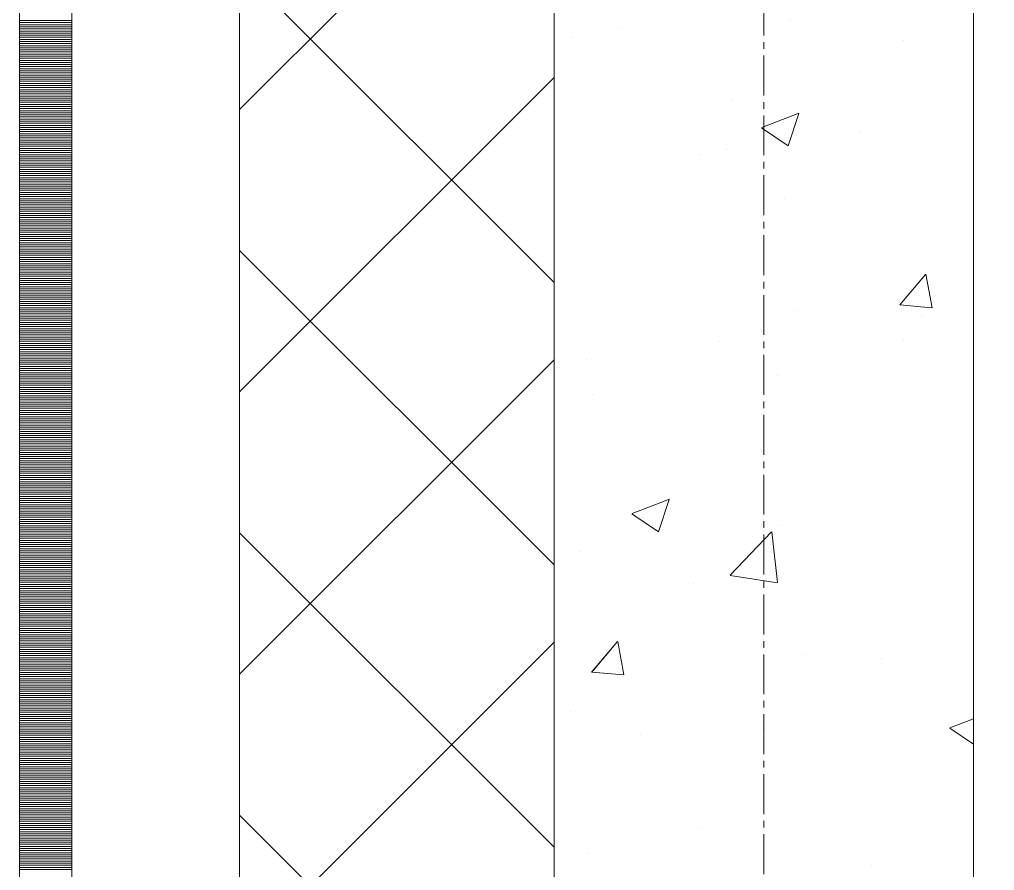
# Model space of a CAD drawing. Header units: millimetres. Extents: x 470010 to 1231400, y -134005 to 421770.
# Drawn here: x 672518.6 to 672983.6, y -42586 to -42180 of the extents above; entities that cross this region are included whole.
import ezdxf
from ezdxf.enums import TextEntityAlignment as Align

# ---------------------------------------------------------------- set-up
doc = ezdxf.new("R2010")
doc.units = ezdxf.units.MM
doc.linetypes.add('CENTER2', pattern=[28.575, 19.05, -3.175, 3.175, -3.175])
doc.linetypes.add('DASHED', pattern=[19.05, 12.7, -6.35])
doc.layers.get('Defpoints').update_dxf_attribs({"color": 140})
doc.layers.add('АР_Делит', color=120, linetype='Continuous', lineweight=0, plot=False)
for name, color, linetype, lineweight in [('АР_Стены ПЕНОблок', 52, 'Continuous', 20), ('АР_Тонкая', 254, 'Continuous', 5), ('АР_Утеплитель', 31, 'Continuous', 0), ('АР_Штриховка', 8, 'Continuous', 0)]:
    doc.layers.add(name, color=color, linetype=linetype, lineweight=lineweight)
doc.layers.add('РД_Оси_100', color=7, linetype='Continuous', lineweight=0, true_color=0x525252)
doc.styles.add('style1', font='ARIALN.TTF')

# ---------------------------------------------------------------- blocks, each defined once
blk = doc.blocks.new('СОШ_2200_АР_ОСИ_М100_28.05.24')
at = {"layer": 'АР_Делит', "color": 251, "linetype": 'DASHED', "true_color": 0x636466}
blk.add_lwpolyline([(114955, 135155), (114955, -355), (93595.036, -355), (93595.036, 13855), (94145, 13855), (94145, 68320), (66055, 68320), (66055, 13857.73), (83455, 13857.73), (83455, -355), (45245, -355), (45245, 13145), (44695, 13145), (44695, 26755), (45245, 26755), (45245, 68320), (20455, 68320), (20455, 26755), (27955, 26755), (27955, 13145), (-355, 13145), (-355, 100855)], dxfattribs=at)
at = {"layer": 'РД_Оси_100', "color": 251, "linetype": 'CENTER2', "true_color": 0x636466}
blk.add_line((0, -6155), (0, 139938.679), dxfattribs=at)
blk = doc.blocks.new('A$C9108343f')
at = {"layer": 'АР_Стены ПЕНОблок', "color": 18, "linetype": 'Continuous', "lineweight": 20, "true_color": 0x000000}
for p, q in [((7054.96, 97555), (7054.96, 21355)), ((7254.96, 21355), (7254.96, 97555))]:
    blk.add_line(p, q, dxfattribs=at)
at = {"layer": 'АР_Тонкая', "color": 18, "linetype": 'Continuous', "lineweight": 5, "true_color": 0x000000}
for p, q in [((6799.96, 97555), (6799.96, 21355)), ((6824.96, 97555), (6824.96, 21355)), ((6824.96, 21355), (6824.96, 97555)), ((6904.96, 21355), (6904.96, 97555))]:
    blk.add_line(p, q, dxfattribs=at)
at = {"layer": 'АР_Утеплитель', "color": 18, "linetype": 'Continuous', "lineweight": 0, "true_color": 0x000000}
for p, q in [((6904.96, 97555), (6904.96, 21355)), ((7054.96, 21355), (7054.96, 97555))]:
    blk.add_line(p, q, dxfattribs=at)
at = {"layer": 'АР_Штриховка', "color": 18, "linetype": 'Continuous', "lineweight": 0, "true_color": 0x000000}
for p, q in [((6904.96, 58143.34), (7054.96, 58293.34)), ((7054.96, 58060.77), (6904.96, 58210.77)), ((6799.96, 58185.75), (6824.96, 58185.75)), ((7167.82, 58185.63), (7167.82, 58185.63)), ((6799.96, 58184.75), (6824.96, 58184.75)), ((6799.96, 58183.75), (6824.96, 58183.75)), ((6799.96, 58182.75), (6824.96, 58182.75)), ((6799.96, 58181.75), (6824.96, 58181.75)), ((7085.77, 58182.05), (7085.77, 58182.05)), ((6799.96, 58180.75), (6824.96, 58180.75)), ((6799.96, 58179.75), (6824.96, 58179.75)), ((6799.96, 58178.75), (6824.96, 58178.75)), ((6799.96, 58177.75), (6824.96, 58177.75)), ((6799.96, 58176.75), (6824.96, 58176.75)), ((7063.73, 58177.64), (7063.73, 58177.64)), ((7221.36, 58176.32), (7221.36, 58176.32)), ((6799.96, 58175.75), (6824.96, 58175.75)), ((6799.96, 58174.75), (6824.96, 58174.75)), ((6799.96, 58173.75), (6824.96, 58173.75)), ((6799.96, 58172.75), (6824.96, 58172.75)), ((6799.96, 58171.75), (6824.96, 58171.75)), ((6799.96, 58170.75), (6824.96, 58170.75)), ((6799.96, 58169.75), (6824.96, 58169.75)), ((6799.96, 58168.75), (6824.96, 58168.75)), ((6799.96, 58167.75), (6824.96, 58167.75)), ((6799.96, 58166.75), (6824.96, 58166.75)), ((6799.96, 58165.75), (6824.96, 58165.75)), ((6799.96, 58164.75), (6824.96, 58164.75)), ((6799.96, 58163.75), (6824.96, 58163.75)), ((6799.96, 58162.75), (6824.96, 58162.75)), ((6799.96, 58161.75), (6824.96, 58161.75)), ((6799.96, 58160.75), (6824.96, 58160.75)), ((6799.96, 58159.75), (6824.96, 58159.75)), ((6799.96, 58158.75), (6824.96, 58158.75)), ((6799.96, 58157.75), (6824.96, 58157.75)), ((6904.96, 58008.64), (7054.96, 58158.64)), ((6799.96, 58156.75), (6824.96, 58156.75)), ((6799.96, 58155.75), (6824.96, 58155.75)), ((6799.96, 58154.75), (6824.96, 58154.75)), ((6799.96, 58153.75), (6824.96, 58153.75)), ((6799.96, 58152.75), (6824.96, 58152.75)), ((6799.96, 58151.75), (6824.96, 58151.75)), ((6799.96, 58150.75), (6824.96, 58150.75)), ((6799.96, 58149.75), (6824.96, 58149.75)), ((6799.96, 58148.75), (6824.96, 58148.75)), ((6799.96, 58147.75), (6824.96, 58147.75)), ((6799.96, 58146.75), (6824.96, 58146.75)), ((6799.96, 58145.75), (6824.96, 58145.75)), ((6799.96, 58144.75), (6824.96, 58144.75)), ((6799.96, 58143.75), (6824.96, 58143.75)), ((7139.32, 58147.93), (7139.32, 58147.93)), ((6799.96, 58142.75), (6824.96, 58142.75)), ((6799.96, 58141.75), (6824.96, 58141.75)), ((6799.96, 58140.75), (6824.96, 58140.75)), ((6799.96, 58139.75), (6824.96, 58139.75)), ((7153.92, 58134.7), (7171.7, 58141.52)), ((7166.5, 58126.03), (7171.65, 58141.38)), ((6799.96, 58138.75), (6824.96, 58138.75)), ((6799.96, 58137.75), (6824.96, 58137.75)), ((6799.96, 58136.75), (6824.96, 58136.75)), ((6799.96, 58135.75), (6824.96, 58135.75)), ((6799.96, 58134.75), (6824.96, 58134.75)), ((7153.85, 58134.55), (7166.49, 58126.03)), ((6799.96, 58133.75), (6824.96, 58133.75)), ((6799.96, 58132.75), (6824.96, 58132.75)), ((6799.96, 58131.75), (6824.96, 58131.75)), ((6799.96, 58130.75), (6824.96, 58130.75)), ((6799.96, 58129.75), (6824.96, 58129.75)), ((7200.62, 58132.78), (7200.62, 58132.78)), ((6799.96, 58128.75), (6824.96, 58128.75)), ((6799.96, 58127.75), (6824.96, 58127.75)), ((6799.96, 58126.75), (6824.96, 58126.75)), ((6799.96, 58125.75), (6824.96, 58125.75)), ((6799.96, 58124.75), (6824.96, 58124.75)), ((6799.96, 58123.75), (6824.96, 58123.75)), ((6799.96, 58122.75), (6824.96, 58122.75)), ((6799.96, 58121.75), (6824.96, 58121.75)), ((6799.96, 58120.75), (6824.96, 58120.75)), ((7124.59, 58121.87), (7124.59, 58121.87)), ((7137.03, 58124.41), (7137.03, 58124.41)), ((6799.96, 58119.75), (6824.96, 58119.75)), ((6799.96, 58118.75), (6824.96, 58118.75)), ((6799.96, 58117.75), (6824.96, 58117.75)), ((6799.96, 58116.75), (6824.96, 58116.75)), ((6799.96, 58115.75), (6824.96, 58115.75)), ((6799.96, 58114.75), (6824.96, 58114.75)), ((6799.96, 58113.75), (6824.96, 58113.75)), ((6799.96, 58112.75), (6824.96, 58112.75)), ((6799.96, 58111.75), (6824.96, 58111.75)), ((6799.96, 58110.75), (6824.96, 58110.75)), ((6799.96, 58109.75), (6824.96, 58109.75)), ((6799.96, 58108.75), (6824.96, 58108.75)), ((6799.96, 58107.75), (6824.96, 58107.75)), ((6799.96, 58106.75), (6824.96, 58106.75)), ((6799.96, 58105.75), (6824.96, 58105.75)), ((6799.96, 58104.75), (6824.96, 58104.75)), ((6799.96, 58103.75), (6824.96, 58103.75)), ((6799.96, 58102.75), (6824.96, 58102.75)), ((6799.96, 58101.75), (6824.96, 58101.75)), ((6799.96, 58100.75), (6824.96, 58100.75)), ((6799.96, 58099.75), (6824.96, 58099.75)), ((6799.96, 58098.75), (6824.96, 58098.75)), ((6799.96, 58097.75), (6824.96, 58097.75)), ((7164.73, 58101.08), (7164.73, 58101.08)), ((6799.96, 58096.75), (6824.96, 58096.75)), ((6799.96, 58095.75), (6824.96, 58095.75)), ((6799.96, 58094.75), (6824.96, 58094.75)), ((6799.96, 58093.75), (6824.96, 58093.75)), ((6799.96, 58092.75), (6824.96, 58092.75)), ((6799.96, 58091.75), (6824.96, 58091.75)), ((6799.96, 58090.75), (6824.96, 58090.75)), ((6799.96, 58089.75), (6824.96, 58089.75)), ((6799.96, 58088.75), (6824.96, 58088.75)), ((6799.96, 58087.75), (6824.96, 58087.75)), ((6799.96, 58086.75), (6824.96, 58086.75)), ((6799.96, 58085.75), (6824.96, 58085.75)), ((6799.96, 58084.75), (6824.96, 58084.75)), ((6799.96, 58083.75), (6824.96, 58083.75)), ((6799.96, 58082.75), (6824.96, 58082.75)), ((6799.96, 58081.75), (6824.96, 58081.75)), ((6799.96, 58080.75), (6824.96, 58080.75)), ((6799.96, 58079.75), (6824.96, 58079.75)), ((6799.96, 58078.75), (6824.96, 58078.75)), ((6799.96, 58077.75), (6824.96, 58077.75)), ((6799.96, 58076.75), (6824.96, 58076.75)), ((6799.96, 58075.75), (6824.96, 58075.75)), ((6799.96, 58074.75), (6824.96, 58074.75)), ((7054.96, 57926.07), (6904.96, 58076.07)), ((6799.96, 58073.75), (6824.96, 58073.75)), ((6799.96, 58072.75), (6824.96, 58072.75)), ((6799.96, 58071.75), (6824.96, 58071.75)), ((6799.96, 58070.75), (6824.96, 58070.75)), ((6799.96, 58069.75), (6824.96, 58069.75)), ((6799.96, 58068.75), (6824.96, 58068.75)), ((6799.96, 58067.75), (6824.96, 58067.75)), ((6799.96, 58066.75), (6824.96, 58066.75)), ((6799.96, 58065.75), (6824.96, 58065.75)), ((6799.96, 58064.75), (6824.96, 58064.75)), ((7219.78, 58050.06), (7232.02, 58064.65)), ((7235.17, 58048.76), (7232.24, 58064.68)), ((6799.96, 58063.75), (6824.96, 58063.75)), ((6799.96, 58062.75), (6824.96, 58062.75)), ((6799.96, 58061.75), (6824.96, 58061.75)), ((6799.96, 58060.75), (6824.96, 58060.75)), ((6799.96, 58059.75), (6824.96, 58059.75)), ((6799.96, 58058.75), (6824.96, 58058.75)), ((6799.96, 58057.75), (6824.96, 58057.75)), ((6799.96, 58056.75), (6824.96, 58056.75)), ((6799.96, 58055.75), (6824.96, 58055.75)), ((6799.96, 58054.75), (6824.96, 58054.75)), ((6799.96, 58053.75), (6824.96, 58053.75)), ((6799.96, 58052.75), (6824.96, 58052.75)), ((6799.96, 58051.75), (6824.96, 58051.75)), ((6799.96, 58050.75), (6824.96, 58050.75)), ((6799.96, 58049.75), (6824.96, 58049.75)), ((6799.96, 58048.75), (6824.96, 58048.75)), ((6799.96, 58047.75), (6824.96, 58047.75)), ((6799.96, 58046.75), (6824.96, 58046.75)), ((7170.83, 58047.21), (7170.83, 58047.21)), ((7219.78, 58050.05), (7234.96, 58048.72)), ((6799.96, 58045.75), (6824.96, 58045.75)), ((6799.96, 58044.75), (6824.96, 58044.75)), ((6799.96, 58043.75), (6824.96, 58043.75)), ((6799.96, 58042.75), (6824.96, 58042.75)), ((6799.96, 58041.75), (6824.96, 58041.75)), ((7229.99, 58045.26), (7229.99, 58045.26)), ((6799.96, 58040.75), (6824.96, 58040.75)), ((6799.96, 58039.75), (6824.96, 58039.75)), ((6799.96, 58038.75), (6824.96, 58038.75)), ((6799.96, 58037.75), (6824.96, 58037.75)), ((6799.96, 58036.75), (6824.96, 58036.75)), ((6799.96, 58035.75), (6824.96, 58035.75)), ((6799.96, 58034.75), (6824.96, 58034.75)), ((6799.96, 58033.75), (6824.96, 58033.75)), ((6799.96, 58032.75), (6824.96, 58032.75)), ((7133.8, 58032.6), (7133.8, 58032.6)), ((7221.6, 58032.98), (7221.6, 58032.98)), ((6799.96, 58031.75), (6824.96, 58031.75)), ((6799.96, 58030.75), (6824.96, 58030.75)), ((6799.96, 58029.75), (6824.96, 58029.75)), ((6799.96, 58028.75), (6824.96, 58028.75)), ((6799.96, 58027.75), (6824.96, 58027.75)), ((6799.96, 58026.75), (6824.96, 58026.75)), ((6799.96, 58025.75), (6824.96, 58025.75)), ((6799.96, 58024.75), (6824.96, 58024.75)), ((6799.96, 58023.75), (6824.96, 58023.75)), ((6799.96, 58022.75), (6824.96, 58022.75)), ((6904.96, 57873.93), (7054.96, 58023.93)), ((7070.21, 58024.23), (7070.21, 58024.23)), ((6799.96, 58021.75), (6824.96, 58021.75)), ((6799.96, 58020.75), (6824.96, 58020.75)), ((6799.96, 58019.75), (6824.96, 58019.75)), ((6799.96, 58018.75), (6824.96, 58018.75)), ((6799.96, 58017.75), (6824.96, 58017.75)), ((6799.96, 58016.75), (6824.96, 58016.75)), ((6799.96, 58015.75), (6824.96, 58015.75)), ((6799.96, 58014.75), (6824.96, 58014.75)), ((6799.96, 58013.75), (6824.96, 58013.75)), ((7161.64, 58016.52), (7161.64, 58016.52)), ((6799.96, 58012.75), (6824.96, 58012.75)), ((6799.96, 58011.75), (6824.96, 58011.75)), ((6799.96, 58010.75), (6824.96, 58010.75)), ((6799.96, 58009.75), (6824.96, 58009.75)), ((6799.96, 58008.75), (6824.96, 58008.75)), ((6799.96, 58007.75), (6824.96, 58007.75)), ((6799.96, 58006.75), (6824.96, 58006.75)), ((6799.96, 58005.75), (6824.96, 58005.75)), ((6799.96, 58004.75), (6824.96, 58004.75)), ((7073.47, 58007.56), (7073.47, 58007.56)), ((6799.96, 58003.75), (6824.96, 58003.75)), ((6799.96, 58002.75), (6824.96, 58002.75)), ((6799.96, 58001.75), (6824.96, 58001.75)), ((6799.96, 58000.75), (6824.96, 58000.75)), ((6799.96, 57999.75), (6824.96, 57999.75)), ((6799.96, 57998.75), (6824.96, 57998.75)), ((6799.96, 57997.75), (6824.96, 57997.75)), ((6799.96, 57996.75), (6824.96, 57996.75)), ((6799.96, 57995.75), (6824.96, 57995.75)), ((6799.96, 57994.75), (6824.96, 57994.75)), ((6799.96, 57993.75), (6824.96, 57993.75)), ((6799.96, 57992.75), (6824.96, 57992.75)), ((6799.96, 57991.75), (6824.96, 57991.75)), ((6799.96, 57990.75), (6824.96, 57990.75)), ((6799.96, 57989.75), (6824.96, 57989.75)), ((6799.96, 57988.75), (6824.96, 57988.75)), ((6799.96, 57987.75), (6824.96, 57987.75)), ((6799.96, 57986.75), (6824.96, 57986.75)), ((6799.96, 57985.75), (6824.96, 57985.75)), ((6799.96, 57984.75), (6824.96, 57984.75)), ((6799.96, 57983.75), (6824.96, 57983.75)), ((6799.96, 57982.75), (6824.96, 57982.75)), ((6799.96, 57981.75), (6824.96, 57981.75)), ((6799.96, 57980.75), (6824.96, 57980.75)), ((6799.96, 57979.75), (6824.96, 57979.75)), ((6799.96, 57978.75), (6824.96, 57978.75)), ((6799.96, 57977.75), (6824.96, 57977.75)), ((6799.96, 57976.75), (6824.96, 57976.75)), ((6799.96, 57975.75), (6824.96, 57975.75)), ((6799.96, 57974.75), (6824.96, 57974.75)), ((6799.96, 57973.75), (6824.96, 57973.75)), ((6799.96, 57972.75), (6824.96, 57972.75)), ((6799.96, 57971.75), (6824.96, 57971.75)), ((6799.96, 57970.75), (6824.96, 57970.75)), ((6799.96, 57969.75), (6824.96, 57969.75)), ((6799.96, 57968.75), (6824.96, 57968.75)), ((6799.96, 57967.75), (6824.96, 57967.75)), ((6799.96, 57966.75), (6824.96, 57966.75)), ((6799.96, 57965.75), (6824.96, 57965.75)), ((6799.96, 57964.75), (6824.96, 57964.75)), ((6799.96, 57963.75), (6824.96, 57963.75)), ((6799.96, 57962.75), (6824.96, 57962.75)), ((6799.96, 57961.75), (6824.96, 57961.75)), ((6799.96, 57960.75), (6824.96, 57960.75)), ((6799.96, 57959.75), (6824.96, 57959.75)), ((6799.96, 57958.75), (6824.96, 57958.75)), ((6799.96, 57957.75), (6824.96, 57957.75)), ((6799.96, 57956.75), (6824.96, 57956.75)), ((6799.96, 57955.75), (6824.96, 57955.75)), ((6799.96, 57954.75), (6824.96, 57954.75)), ((6799.96, 57953.75), (6824.96, 57953.75)), ((7092.12, 57950.51), (7109.9, 57957.34)), ((7104.7, 57941.84), (7109.85, 57957.19)), ((6799.96, 57952.75), (6824.96, 57952.75)), ((6799.96, 57951.75), (6824.96, 57951.75)), ((6799.96, 57950.75), (6824.96, 57950.75)), ((6799.96, 57949.75), (6824.96, 57949.75)), ((6799.96, 57948.75), (6824.96, 57948.75)), ((7092.05, 57950.37), (7104.69, 57941.84)), ((6799.96, 57947.75), (6824.96, 57947.75)), ((6799.96, 57946.75), (6824.96, 57946.75)), ((6799.96, 57945.75), (6824.96, 57945.75)), ((6799.96, 57944.75), (6824.96, 57944.75)), ((6799.96, 57943.75), (6824.96, 57943.75)), ((7163.17, 57945.08), (7163.17, 57945.08)), ((6799.96, 57942.75), (6824.96, 57942.75)), ((6799.96, 57941.75), (6824.96, 57941.75)), ((6799.96, 57940.75), (6824.96, 57940.75)), ((6799.96, 57939.75), (6824.96, 57939.75)), ((7054.96, 57791.37), (6904.96, 57941.37)), ((7138.86, 57921.14), (7158.64, 57941.76)), ((7161.51, 57917.65), (7158.7, 57941.77)), ((6799.96, 57938.75), (6824.96, 57938.75)), ((6799.96, 57937.75), (6824.96, 57937.75)), ((6799.96, 57936.75), (6824.96, 57936.75)), ((6799.96, 57935.75), (6824.96, 57935.75)), ((6799.96, 57934.75), (6824.96, 57934.75)), ((6799.96, 57933.75), (6824.96, 57933.75)), ((6799.96, 57932.75), (6824.96, 57932.75)), ((6799.96, 57931.75), (6824.96, 57931.75)), ((6799.96, 57930.75), (6824.96, 57930.75)), ((6799.96, 57929.75), (6824.96, 57929.75)), ((7066.98, 57932.42), (7066.98, 57932.42)), ((7158.55, 57931.97), (7158.55, 57931.97)), ((6799.96, 57928.75), (6824.96, 57928.75)), ((6799.96, 57927.75), (6824.96, 57927.75)), ((6799.96, 57926.75), (6824.96, 57926.75)), ((6799.96, 57925.75), (6824.96, 57925.75)), ((6799.96, 57924.75), (6824.96, 57924.75)), ((6799.96, 57923.75), (6824.96, 57923.75)), ((6799.96, 57922.75), (6824.96, 57922.75)), ((6799.96, 57921.75), (6824.96, 57921.75)), ((6799.96, 57920.75), (6824.96, 57920.75)), ((7138.9, 57921.05), (7161.49, 57917.54)), ((6799.96, 57919.75), (6824.96, 57919.75)), ((6799.96, 57918.75), (6824.96, 57918.75)), ((6799.96, 57917.75), (6824.96, 57917.75)), ((6799.96, 57916.75), (6824.96, 57916.75)), ((6799.96, 57915.75), (6824.96, 57915.75)), ((7121.36, 57917.41), (7121.36, 57917.41)), ((6799.96, 57914.75), (6824.96, 57914.75)), ((6799.96, 57913.75), (6824.96, 57913.75)), ((6799.96, 57912.75), (6824.96, 57912.75)), ((6799.96, 57911.75), (6824.96, 57911.75)), ((6799.96, 57910.75), (6824.96, 57910.75)), ((6799.96, 57909.75), (6824.96, 57909.75)), ((6799.96, 57908.75), (6824.96, 57908.75)), ((6799.96, 57907.75), (6824.96, 57907.75)), ((6799.96, 57906.75), (6824.96, 57906.75)), ((6799.96, 57905.75), (6824.96, 57905.75)), ((6799.96, 57904.75), (6824.96, 57904.75)), ((6799.96, 57903.75), (6824.96, 57903.75)), ((6799.96, 57902.75), (6824.96, 57902.75)), ((6799.96, 57901.75), (6824.96, 57901.75)), ((6799.96, 57900.75), (6824.96, 57900.75)), ((6799.96, 57899.75), (6824.96, 57899.75)), ((6799.96, 57898.75), (6824.96, 57898.75)), ((6799.96, 57897.75), (6824.96, 57897.75)), ((6799.96, 57896.75), (6824.96, 57896.75)), ((6799.96, 57895.75), (6824.96, 57895.75)), ((6799.96, 57894.75), (6824.96, 57894.75)), ((6799.96, 57893.75), (6824.96, 57893.75)), ((6799.96, 57892.75), (6824.96, 57892.75)), ((6799.96, 57891.75), (6824.96, 57891.75)), ((6799.96, 57890.75), (6824.96, 57890.75)), ((6799.96, 57889.75), (6824.96, 57889.75)), ((6799.96, 57888.75), (6824.96, 57888.75)), ((6904.96, 57739.23), (7054.96, 57889.23)), ((7072.84, 57874.94), (7085.08, 57889.53)), ((7088.23, 57873.64), (7085.29, 57889.57)), ((6799.96, 57887.75), (6824.96, 57887.75)), ((6799.96, 57886.75), (6824.96, 57886.75)), ((6799.96, 57885.75), (6824.96, 57885.75)), ((6799.96, 57884.75), (6824.96, 57884.75)), ((6799.96, 57883.75), (6824.96, 57883.75)), ((7174.92, 57883.3), (7174.92, 57883.3)), ((6799.96, 57882.75), (6824.96, 57882.75)), ((6799.96, 57881.75), (6824.96, 57881.75)), ((6799.96, 57880.75), (6824.96, 57880.75)), ((6799.96, 57879.75), (6824.96, 57879.75)), ((6799.96, 57878.75), (6824.96, 57878.75)), ((7211.11, 57881.43), (7211.11, 57881.43)), ((6799.96, 57877.75), (6824.96, 57877.75)), ((6799.96, 57876.75), (6824.96, 57876.75)), ((6799.96, 57875.75), (6824.96, 57875.75)), ((6799.96, 57874.75), (6824.96, 57874.75)), ((7072.84, 57874.93), (7088.02, 57873.6)), ((6799.96, 57873.75), (6824.96, 57873.75)), ((6799.96, 57872.75), (6824.96, 57872.75)), ((6799.96, 57871.75), (6824.96, 57871.75)), ((6799.96, 57870.75), (6824.96, 57870.75)), ((6799.96, 57869.75), (6824.96, 57869.75)), ((6799.96, 57868.75), (6824.96, 57868.75)), ((6799.96, 57867.75), (6824.96, 57867.75)), ((6799.96, 57866.75), (6824.96, 57866.75)), ((6799.96, 57865.75), (6824.96, 57865.75)), ((6799.96, 57864.75), (6824.96, 57864.75)), ((6799.96, 57863.75), (6824.96, 57863.75)), ((6799.96, 57862.75), (6824.96, 57862.75)), ((6799.96, 57861.75), (6824.96, 57861.75)), ((6799.96, 57860.75), (6824.96, 57860.75)), ((6799.96, 57859.75), (6824.96, 57859.75)), ((6799.96, 57858.75), (6824.96, 57858.75)), ((6799.96, 57857.75), (6824.96, 57857.75)), ((6799.96, 57856.75), (6824.96, 57856.75)), ((6799.96, 57855.75), (6824.96, 57855.75)), ((7062.98, 57856), (7062.98, 57856)), ((6799.96, 57854.75), (6824.96, 57854.75)), ((6799.96, 57853.75), (6824.96, 57853.75)), ((6799.96, 57852.75), (6824.96, 57852.75)), ((6799.96, 57851.75), (6824.96, 57851.75)), ((6799.96, 57850.75), (6824.96, 57850.75)), ((7243.73, 57848.24), (7254.96, 57852.55)), ((6799.96, 57849.75), (6824.96, 57849.75)), ((6799.96, 57848.75), (6824.96, 57848.75)), ((6799.96, 57847.75), (6824.96, 57847.75)), ((6799.96, 57846.75), (6824.96, 57846.75)), ((7155.47, 57847.41), (7155.47, 57847.41)), ((7243.67, 57848.1), (7254.96, 57840.49)), ((6799.96, 57845.75), (6824.96, 57845.75)), ((6799.96, 57844.75), (6824.96, 57844.75)), ((6799.96, 57843.75), (6824.96, 57843.75)), ((6799.96, 57842.75), (6824.96, 57842.75)), ((6799.96, 57841.75), (6824.96, 57841.75)), ((7096.35, 57844.9), (7096.35, 57844.9)), ((6799.96, 57840.75), (6824.96, 57840.75)), ((6799.96, 57839.75), (6824.96, 57839.75)), ((6799.96, 57838.75), (6824.96, 57838.75)), ((6799.96, 57837.75), (6824.96, 57837.75)), ((6799.96, 57836.75), (6824.96, 57836.75)), ((6799.96, 57835.75), (6824.96, 57835.75)), ((6799.96, 57834.75), (6824.96, 57834.75)), ((6799.96, 57833.75), (6824.96, 57833.75)), ((6799.96, 57832.75), (6824.96, 57832.75)), ((6799.96, 57831.75), (6824.96, 57831.75)), ((6799.96, 57830.75), (6824.96, 57830.75)), ((6799.96, 57829.75), (6824.96, 57829.75)), ((6799.96, 57828.75), (6824.96, 57828.75)), ((6799.96, 57827.75), (6824.96, 57827.75)), ((6799.96, 57826.75), (6824.96, 57826.75)), ((6799.96, 57825.75), (6824.96, 57825.75)), ((6799.96, 57824.75), (6824.96, 57824.75)), ((6799.96, 57823.75), (6824.96, 57823.75)), ((6799.96, 57822.75), (6824.96, 57822.75)), ((6799.96, 57821.75), (6824.96, 57821.75)), ((6799.96, 57820.75), (6824.96, 57820.75)), ((6799.96, 57819.75), (6824.96, 57819.75)), ((6799.96, 57818.75), (6824.96, 57818.75)), ((6799.96, 57817.75), (6824.96, 57817.75)), ((6799.96, 57816.75), (6824.96, 57816.75)), ((6799.96, 57815.75), (6824.96, 57815.75)), ((6799.96, 57814.75), (6824.96, 57814.75)), ((6799.96, 57813.75), (6824.96, 57813.75)), ((6799.96, 57812.75), (6824.96, 57812.75)), ((6799.96, 57811.75), (6824.96, 57811.75)), ((6799.96, 57810.75), (6824.96, 57810.75)), ((6799.96, 57809.75), (6824.96, 57809.75)), ((6799.96, 57808.75), (6824.96, 57808.75)), ((6799.96, 57807.75), (6824.96, 57807.75)), ((6799.96, 57806.75), (6824.96, 57806.75)), ((6799.96, 57805.75), (6824.96, 57805.75)), ((6799.96, 57804.75), (6824.96, 57804.75)), ((7054.96, 57656.66), (6904.96, 57806.66)), ((6799.96, 57803.75), (6824.96, 57803.75)), ((6799.96, 57802.75), (6824.96, 57802.75)), ((6799.96, 57801.75), (6824.96, 57801.75)), ((6799.96, 57800.75), (6824.96, 57800.75)), ((6799.96, 57799.75), (6824.96, 57799.75)), ((7123.85, 57800.23), (7123.85, 57800.23)), ((6799.96, 57798.75), (6824.96, 57798.75)), ((6799.96, 57797.75), (6824.96, 57797.75)), ((6799.96, 57796.75), (6824.96, 57796.75)), ((6799.96, 57795.75), (6824.96, 57795.75)), ((6799.96, 57794.75), (6824.96, 57794.75)), ((6799.96, 57793.75), (6824.96, 57793.75)), ((6799.96, 57792.75), (6824.96, 57792.75)), ((6799.96, 57791.75), (6824.96, 57791.75)), ((6799.96, 57790.75), (6824.96, 57790.75)), ((6799.96, 57789.75), (6824.96, 57789.75)), ((6799.96, 57788.75), (6824.96, 57788.75)), ((6799.96, 57787.75), (6824.96, 57787.75)), ((6799.96, 57786.75), (6824.96, 57786.75)), ((6799.96, 57785.75), (6824.96, 57785.75)), ((7070.83, 57788.3), (7070.83, 57788.3)), ((6799.96, 57784.75), (6824.96, 57784.75)), ((6799.96, 57783.75), (6824.96, 57783.75)), ((6799.96, 57782.75), (6824.96, 57782.75)), ((6799.96, 57781.75), (6824.96, 57781.75)), ((7206.42, 57782.58), (7206.42, 57782.58)), ((6799.96, 57780.75), (6824.96, 57780.75))]:
    blk.add_line(p, q, dxfattribs=at)
at = {"layer": 'РД_Оси_100'}
blk.add_blockref('СОШ_2200_АР_ОСИ_М100_28.05.24', (7154.96, 6755), dxfattribs=at)
at = {"layer": 'Defpoints', "color": 18, "true_color": 0x000000, "style": 'style1'}
for p in [(143949.34, 316089.12), (143974.98, 281639.5), (143890.4, 273244.71), (143839.99, 264276.81), (143967.75, 254892.38), (12251.96, 104178.14), (12382.58, 96023.14)]:
    blk.add_attdef('АР-ПОМЕЩЕНИЕ:НАИМЕНОВАНИЕ', text='', height=100, dxfattribs=at).set_placement(p, align=Align.MIDDLE)
at = {"layer": 'Defpoints', "color": 18, "true_color": 0x000000, "style": 'style1', "flags": 8}
for p in [(143951.3, 279099.09), (143848.34, 269251.11), (143875.33, 260094.25), (144049.74, 250824.7), (163419.28, 238153.36), (155897.46, 237965.97), (183037.2, 237965.97), (143342.94, 237876.19)]:
    blk.add_attdef('АР-ПОМЕЩЕНИЕ:НАИМЕНОВАНИЕ', text='', height=100, dxfattribs=at).set_placement(p, align=Align.MIDDLE)

msp = doc.modelspace()

# ---------------------------------------------------------------- linework, layer by layer
at = {"layer": 'АР_Стены ПЕНОблок', "color": 18, "linetype": 'Continuous', "lineweight": 20, "true_color": 0x000000}
for p, q in [((672773.57, -2811.242), (672773.57, -79011.242)), ((672973.57, -79011.242), (672973.57, -2811.242))]:
    msp.add_line(p, q, dxfattribs=at)
at = {"layer": 'АР_Тонкая', "color": 18, "linetype": 'Continuous', "lineweight": 5, "true_color": 0x000000}
for p, q in [((672518.57, -2811.242), (672518.57, -79011.242)), ((672543.57, -2811.242), (672543.57, -79011.242)), ((672543.57, -79011.242), (672543.57, -2811.242)), ((672623.57, -79011.242), (672623.57, -2811.242))]:
    msp.add_line(p, q, dxfattribs=at)
at = {"layer": 'АР_Утеплитель', "color": 18, "linetype": 'Continuous', "lineweight": 0, "true_color": 0x000000}
for p, q in [((672623.57, -2811.242), (672623.57, -79011.242)), ((672773.57, -79011.242), (672773.57, -2811.242))]:
    msp.add_line(p, q, dxfattribs=at)
at = {"layer": 'АР_Штриховка', "color": 18, "linetype": 'Continuous', "lineweight": 0, "true_color": 0x000000}
for p, q in [((672623.57, -42222.901), (672773.57, -42072.901)), ((672773.57, -42305.467), (672623.57, -42155.467)), ((672518.57, -42180.492), (672543.57, -42180.492)), ((672518.57, -42181.492), (672543.57, -42181.492)), ((672518.57, -42182.492), (672543.57, -42182.492)), ((672518.57, -42183.492), (672543.57, -42183.492)), ((672518.57, -42184.492), (672543.57, -42184.492)), ((672518.57, -42185.492), (672543.57, -42185.492)), ((672518.57, -42186.492), (672543.57, -42186.492)), ((672518.57, -42187.492), (672543.57, -42187.492)), ((672518.57, -42188.492), (672543.57, -42188.492)), ((672518.57, -42189.492), (672543.57, -42189.492)), ((672518.57, -42190.492), (672543.57, -42190.492)), ((672518.57, -42191.492), (672543.57, -42191.492)), ((672518.57, -42192.492), (672543.57, -42192.492)), ((672518.57, -42193.492), (672543.57, -42193.492)), ((672518.57, -42194.492), (672543.57, -42194.492)), ((672518.57, -42195.492), (672543.57, -42195.492)), ((672518.57, -42196.492), (672543.57, -42196.492)), ((672518.57, -42197.492), (672543.57, -42197.492)), ((672518.57, -42198.492), (672543.57, -42198.492)), ((672518.57, -42199.492), (672543.57, -42199.492)), ((672518.57, -42200.492), (672543.57, -42200.492)), ((672518.57, -42201.492), (672543.57, -42201.492)), ((672518.57, -42202.492), (672543.57, -42202.492)), ((672518.57, -42203.492), (672543.57, -42203.492)), ((672518.57, -42204.492), (672543.57, -42204.492)), ((672518.57, -42205.492), (672543.57, -42205.492)), ((672518.57, -42206.492), (672543.57, -42206.492)), ((672518.57, -42207.492), (672543.57, -42207.492)), ((672623.57, -42357.604), (672773.57, -42207.604)), ((672518.57, -42208.492), (672543.57, -42208.492)), ((672518.57, -42209.492), (672543.57, -42209.492)), ((672518.57, -42210.492), (672543.57, -42210.492)), ((672518.57, -42211.492), (672543.57, -42211.492)), ((672518.57, -42212.492), (672543.57, -42212.492)), ((672518.57, -42213.492), (672543.57, -42213.492)), ((672518.57, -42214.492), (672543.57, -42214.492)), ((672518.57, -42215.492), (672543.57, -42215.492)), ((672518.57, -42216.492), (672543.57, -42216.492)), ((672518.57, -42217.492), (672543.57, -42217.492)), ((672518.57, -42218.492), (672543.57, -42218.492)), ((672518.57, -42219.492), (672543.57, -42219.492)), ((672518.57, -42220.492), (672543.57, -42220.492)), ((672518.57, -42221.492), (672543.57, -42221.492)), ((672518.57, -42222.492), (672543.57, -42222.492)), ((672518.57, -42223.492), (672543.57, -42223.492)), ((672518.57, -42224.492), (672543.57, -42224.492)), ((672518.57, -42225.492), (672543.57, -42225.492)), ((672518.57, -42226.492), (672543.57, -42226.492)), ((672872.531, -42231.546), (672890.316, -42224.719)), ((672885.115, -42240.215), (672890.265, -42224.866)), ((672518.57, -42227.492), (672543.57, -42227.492)), ((672518.57, -42228.492), (672543.57, -42228.492)), ((672518.57, -42229.492), (672543.57, -42229.492)), ((672518.57, -42230.492), (672543.57, -42230.492)), ((672518.57, -42231.492), (672543.57, -42231.492)), ((672518.57, -42232.492), (672543.57, -42232.492)), ((672518.57, -42233.492), (672543.57, -42233.492)), ((672518.57, -42234.492), (672543.57, -42234.492)), ((672518.57, -42235.492), (672543.57, -42235.492)), ((672872.467, -42231.688), (672885.101, -42240.21)), ((672518.57, -42236.492), (672543.57, -42236.492)), ((672518.57, -42237.492), (672543.57, -42237.492)), ((672518.57, -42238.492), (672543.57, -42238.492)), ((672518.57, -42239.492), (672543.57, -42239.492)), ((672518.57, -42240.492), (672543.57, -42240.492)), ((672518.57, -42241.492), (672543.57, -42241.492)), ((672518.57, -42242.492), (672543.57, -42242.492)), ((672518.57, -42243.492), (672543.57, -42243.492)), ((672518.57, -42244.492), (672543.57, -42244.492)), ((672518.57, -42245.492), (672543.57, -42245.492)), ((672518.57, -42246.492), (672543.57, -42246.492)), ((672518.57, -42247.492), (672543.57, -42247.492)), ((672518.57, -42248.492), (672543.57, -42248.492)), ((672518.57, -42249.492), (672543.57, -42249.492)), ((672518.57, -42250.492), (672543.57, -42250.492)), ((672518.57, -42251.492), (672543.57, -42251.492)), ((672518.57, -42252.492), (672543.57, -42252.492)), ((672518.57, -42253.492), (672543.57, -42253.492)), ((672518.57, -42254.492), (672543.57, -42254.492)), ((672518.57, -42255.492), (672543.57, -42255.492)), ((672518.57, -42256.492), (672543.57, -42256.492)), ((672518.57, -42257.492), (672543.57, -42257.492)), ((672518.57, -42258.492), (672543.57, -42258.492)), ((672518.57, -42259.492), (672543.57, -42259.492)), ((672518.57, -42260.492), (672543.57, -42260.492)), ((672518.57, -42261.492), (672543.57, -42261.492)), ((672518.57, -42262.492), (672543.57, -42262.492)), ((672518.57, -42263.492), (672543.57, -42263.492)), ((672518.57, -42264.492), (672543.57, -42264.492)), ((672518.57, -42265.492), (672543.57, -42265.492)), ((672518.57, -42266.492), (672543.57, -42266.492)), ((672518.57, -42267.492), (672543.57, -42267.492)), ((672518.57, -42268.492), (672543.57, -42268.492)), ((672518.57, -42269.492), (672543.57, -42269.492)), ((672518.57, -42270.492), (672543.57, -42270.492)), ((672518.57, -42271.492), (672543.57, -42271.492)), ((672518.57, -42272.492), (672543.57, -42272.492)), ((672518.57, -42273.492), (672543.57, -42273.492)), ((672518.57, -42274.492), (672543.57, -42274.492)), ((672518.57, -42275.492), (672543.57, -42275.492)), ((672518.57, -42276.492), (672543.57, -42276.492)), ((672518.57, -42277.492), (672543.57, -42277.492)), ((672518.57, -42278.492), (672543.57, -42278.492)), ((672518.57, -42279.492), (672543.57, -42279.492)), ((672518.57, -42280.492), (672543.57, -42280.492)), ((672518.57, -42281.492), (672543.57, -42281.492)), ((672518.57, -42282.492), (672543.57, -42282.492)), ((672518.57, -42283.492), (672543.57, -42283.492)), ((672518.57, -42284.492), (672543.57, -42284.492)), ((672518.57, -42285.492), (672543.57, -42285.492)), ((672518.57, -42286.492), (672543.57, -42286.492)), ((672518.57, -42287.492), (672543.57, -42287.492)), ((672518.57, -42288.492), (672543.57, -42288.492)), ((672518.57, -42289.492), (672543.57, -42289.492)), ((672518.57, -42290.492), (672543.57, -42290.492)), ((672518.57, -42291.492), (672543.57, -42291.492)), ((672773.57, -42440.171), (672623.57, -42290.171)), ((672518.57, -42292.492), (672543.57, -42292.492)), ((672518.57, -42293.492), (672543.57, -42293.492)), ((672518.57, -42294.492), (672543.57, -42294.492)), ((672518.57, -42295.492), (672543.57, -42295.492)), ((672518.57, -42296.492), (672543.57, -42296.492)), ((672518.57, -42297.492), (672543.57, -42297.492)), ((672518.57, -42298.492), (672543.57, -42298.492)), ((672518.57, -42299.492), (672543.57, -42299.492)), ((672518.57, -42300.492), (672543.57, -42300.492)), ((672518.57, -42301.492), (672543.57, -42301.492)), ((672518.57, -42302.492), (672543.57, -42302.492)), ((672518.57, -42303.492), (672543.57, -42303.492)), ((672518.57, -42304.492), (672543.57, -42304.492)), ((672518.57, -42305.492), (672543.57, -42305.492)), ((672938.39, -42316.187), (672950.635, -42301.594)), ((672953.785, -42317.48), (672950.848, -42301.559)), ((672518.57, -42306.492), (672543.57, -42306.492)), ((672518.57, -42307.492), (672543.57, -42307.492)), ((672518.57, -42308.492), (672543.57, -42308.492)), ((672518.57, -42309.492), (672543.57, -42309.492)), ((672518.57, -42310.492), (672543.57, -42310.492)), ((672518.57, -42311.492), (672543.57, -42311.492)), ((672518.57, -42312.492), (672543.57, -42312.492)), ((672518.57, -42313.492), (672543.57, -42313.492)), ((672518.57, -42314.492), (672543.57, -42314.492)), ((672518.57, -42315.492), (672543.57, -42315.492)), ((672518.57, -42316.492), (672543.57, -42316.492)), ((672518.57, -42317.492), (672543.57, -42317.492)), ((672518.57, -42318.492), (672543.57, -42318.492)), ((672518.57, -42319.492), (672543.57, -42319.492)), ((672938.39, -42316.191), (672953.572, -42317.52)), ((672518.57, -42320.492), (672543.57, -42320.492)), ((672518.57, -42321.492), (672543.57, -42321.492)), ((672518.57, -42322.492), (672543.57, -42322.492)), ((672518.57, -42323.492), (672543.57, -42323.492)), ((672518.57, -42324.492), (672543.57, -42324.492)), ((672518.57, -42325.492), (672543.57, -42325.492)), ((672518.57, -42326.492), (672543.57, -42326.492)), ((672518.57, -42327.492), (672543.57, -42327.492)), ((672518.57, -42328.492), (672543.57, -42328.492)), ((672518.57, -42329.492), (672543.57, -42329.492)), ((672518.57, -42330.492), (672543.57, -42330.492)), ((672518.57, -42331.492), (672543.57, -42331.492)), ((672518.57, -42332.492), (672543.57, -42332.492)), ((672518.57, -42333.492), (672543.57, -42333.492)), ((672518.57, -42334.492), (672543.57, -42334.492)), ((672518.57, -42335.492), (672543.57, -42335.492)), ((672518.57, -42336.492), (672543.57, -42336.492)), ((672518.57, -42337.492), (672543.57, -42337.492)), ((672518.57, -42338.492), (672543.57, -42338.492)), ((672518.57, -42339.492), (672543.57, -42339.492)), ((672518.57, -42340.492), (672543.57, -42340.492)), ((672518.57, -42341.492), (672543.57, -42341.492)), ((672518.57, -42342.492), (672543.57, -42342.492)), ((672623.57, -42492.308), (672773.57, -42342.308)), ((672518.57, -42343.492), (672543.57, -42343.492)), ((672518.57, -42344.492), (672543.57, -42344.492)), ((672518.57, -42345.492), (672543.57, -42345.492)), ((672518.57, -42346.492), (672543.57, -42346.492)), ((672518.57, -42347.492), (672543.57, -42347.492)), ((672518.57, -42348.492), (672543.57, -42348.492)), ((672518.57, -42349.492), (672543.57, -42349.492)), ((672518.57, -42350.492), (672543.57, -42350.492)), ((672518.57, -42351.492), (672543.57, -42351.492)), ((672518.57, -42352.492), (672543.57, -42352.492)), ((672518.57, -42353.492), (672543.57, -42353.492)), ((672518.57, -42354.492), (672543.57, -42354.492)), ((672518.57, -42355.492), (672543.57, -42355.492)), ((672518.57, -42356.492), (672543.57, -42356.492)), ((672518.57, -42357.492), (672543.57, -42357.492)), ((672518.57, -42358.492), (672543.57, -42358.492)), ((672518.57, -42359.492), (672543.57, -42359.492)), ((672518.57, -42360.492), (672543.57, -42360.492)), ((672518.57, -42361.492), (672543.57, -42361.492)), ((672518.57, -42362.492), (672543.57, -42362.492)), ((672518.57, -42363.492), (672543.57, -42363.492)), ((672518.57, -42364.492), (672543.57, -42364.492)), ((672518.57, -42365.492), (672543.57, -42365.492)), ((672518.57, -42366.492), (672543.57, -42366.492)), ((672518.57, -42367.492), (672543.57, -42367.492)), ((672518.57, -42368.492), (672543.57, -42368.492)), ((672518.57, -42369.492), (672543.57, -42369.492)), ((672518.57, -42370.492), (672543.57, -42370.492)), ((672518.57, -42371.492), (672543.57, -42371.492)), ((672518.57, -42372.492), (672543.57, -42372.492)), ((672518.57, -42373.492), (672543.57, -42373.492)), ((672518.57, -42374.492), (672543.57, -42374.492)), ((672518.57, -42375.492), (672543.57, -42375.492)), ((672518.57, -42376.492), (672543.57, -42376.492)), ((672518.57, -42377.492), (672543.57, -42377.492)), ((672518.57, -42378.492), (672543.57, -42378.492)), ((672518.57, -42379.492), (672543.57, -42379.492)), ((672518.57, -42380.492), (672543.57, -42380.492)), ((672518.57, -42381.492), (672543.57, -42381.492)), ((672518.57, -42382.492), (672543.57, -42382.492)), ((672518.57, -42383.492), (672543.57, -42383.492)), ((672518.57, -42384.492), (672543.57, -42384.492)), ((672518.57, -42385.492), (672543.57, -42385.492)), ((672518.57, -42386.492), (672543.57, -42386.492)), ((672518.57, -42387.492), (672543.57, -42387.492)), ((672518.57, -42388.492), (672543.57, -42388.492)), ((672518.57, -42389.492), (672543.57, -42389.492)), ((672518.57, -42390.492), (672543.57, -42390.492)), ((672518.57, -42391.492), (672543.57, -42391.492)), ((672518.57, -42392.492), (672543.57, -42392.492)), ((672518.57, -42393.492), (672543.57, -42393.492)), ((672518.57, -42394.492), (672543.57, -42394.492)), ((672518.57, -42395.492), (672543.57, -42395.492)), ((672518.57, -42396.492), (672543.57, -42396.492)), ((672518.57, -42397.492), (672543.57, -42397.492)), ((672518.57, -42398.492), (672543.57, -42398.492)), ((672518.57, -42399.492), (672543.57, -42399.492)), ((672518.57, -42400.492), (672543.57, -42400.492)), ((672518.57, -42401.492), (672543.57, -42401.492)), ((672518.57, -42402.492), (672543.57, -42402.492)), ((672518.57, -42403.492), (672543.57, -42403.492)), ((672518.57, -42404.492), (672543.57, -42404.492)), ((672518.57, -42405.492), (672543.57, -42405.492)), ((672518.57, -42406.492), (672543.57, -42406.492)), ((672518.57, -42407.492), (672543.57, -42407.492)), ((672518.57, -42408.492), (672543.57, -42408.492)), ((672518.57, -42409.492), (672543.57, -42409.492)), ((672518.57, -42410.492), (672543.57, -42410.492)), ((672518.57, -42411.492), (672543.57, -42411.492)), ((672518.57, -42412.492), (672543.57, -42412.492)), ((672810.729, -42415.734), (672828.514, -42408.907)), ((672823.313, -42424.403), (672828.463, -42409.054)), ((672518.57, -42413.492), (672543.57, -42413.492)), ((672518.57, -42414.492), (672543.57, -42414.492)), ((672518.57, -42415.492), (672543.57, -42415.492)), ((672518.57, -42416.492), (672543.57, -42416.492)), ((672810.665, -42415.876), (672823.299, -42424.398)), ((672518.57, -42417.492), (672543.57, -42417.492)), ((672518.57, -42418.492), (672543.57, -42418.492)), ((672518.57, -42419.492), (672543.57, -42419.492)), ((672518.57, -42420.492), (672543.57, -42420.492)), ((672518.57, -42421.492), (672543.57, -42421.492)), ((672518.57, -42422.492), (672543.57, -42422.492)), ((672518.57, -42423.492), (672543.57, -42423.492)), ((672518.57, -42424.492), (672543.57, -42424.492)), ((672518.57, -42425.492), (672543.57, -42425.492)), ((672518.57, -42426.492), (672543.57, -42426.492)), ((672773.57, -42574.875), (672623.57, -42424.875)), ((672857.468, -42445.1), (672877.251, -42424.481)), ((672880.119, -42448.596), (672877.313, -42424.474)), ((672518.57, -42427.492), (672543.57, -42427.492)), ((672518.57, -42428.492), (672543.57, -42428.492)), ((672518.57, -42429.492), (672543.57, -42429.492)), ((672518.57, -42430.492), (672543.57, -42430.492)), ((672518.57, -42431.492), (672543.57, -42431.492)), ((672518.57, -42432.492), (672543.57, -42432.492)), ((672518.57, -42433.492), (672543.57, -42433.492)), ((672518.57, -42434.492), (672543.57, -42434.492)), ((672518.57, -42435.492), (672543.57, -42435.492)), ((672518.57, -42436.492), (672543.57, -42436.492)), ((672518.57, -42437.492), (672543.57, -42437.492)), ((672518.57, -42438.492), (672543.57, -42438.492)), ((672518.57, -42439.492), (672543.57, -42439.492)), ((672518.57, -42440.492), (672543.57, -42440.492)), ((672518.57, -42441.492), (672543.57, -42441.492)), ((672518.57, -42442.492), (672543.57, -42442.492)), ((672518.57, -42443.492), (672543.57, -42443.492)), ((672518.57, -42444.492), (672543.57, -42444.492)), ((672857.513, -42445.196), (672880.103, -42448.7)), ((672518.57, -42445.492), (672543.57, -42445.492)), ((672518.57, -42446.492), (672543.57, -42446.492)), ((672518.57, -42447.492), (672543.57, -42447.492)), ((672518.57, -42448.492), (672543.57, -42448.492)), ((672518.57, -42449.492), (672543.57, -42449.492)), ((672518.57, -42450.492), (672543.57, -42450.492)), ((672518.57, -42451.492), (672543.57, -42451.492)), ((672518.57, -42452.492), (672543.57, -42452.492)), ((672518.57, -42453.492), (672543.57, -42453.492)), ((672518.57, -42454.492), (672543.57, -42454.492)), ((672518.57, -42455.492), (672543.57, -42455.492)), ((672518.57, -42456.492), (672543.57, -42456.492)), ((672518.57, -42457.492), (672543.57, -42457.492)), ((672518.57, -42458.492), (672543.57, -42458.492)), ((672518.57, -42459.492), (672543.57, -42459.492)), ((672518.57, -42460.492), (672543.57, -42460.492)), ((672518.57, -42461.492), (672543.57, -42461.492)), ((672518.57, -42462.492), (672543.57, -42462.492)), ((672518.57, -42463.492), (672543.57, -42463.492)), ((672518.57, -42464.492), (672543.57, -42464.492)), ((672518.57, -42465.492), (672543.57, -42465.492)), ((672518.57, -42466.492), (672543.57, -42466.492)), ((672518.57, -42467.492), (672543.57, -42467.492)), ((672518.57, -42468.492), (672543.57, -42468.492)), ((672518.57, -42469.492), (672543.57, -42469.492)), ((672518.57, -42470.492), (672543.57, -42470.492)), ((672518.57, -42471.492), (672543.57, -42471.492)), ((672518.57, -42472.492), (672543.57, -42472.492)), ((672518.57, -42473.492), (672543.57, -42473.492)), ((672518.57, -42474.492), (672543.57, -42474.492)), ((672518.57, -42475.492), (672543.57, -42475.492)), ((672518.57, -42476.492), (672543.57, -42476.492)), ((672518.57, -42477.492), (672543.57, -42477.492)), ((672623.57, -42627.012), (672773.57, -42477.012)), ((672791.449, -42491.305), (672803.694, -42476.712)), ((672806.844, -42492.598), (672803.907, -42476.677)), ((672518.57, -42478.492), (672543.57, -42478.492)), ((672518.57, -42479.492), (672543.57, -42479.492)), ((672518.57, -42480.492), (672543.57, -42480.492)), ((672518.57, -42481.492), (672543.57, -42481.492)), ((672518.57, -42482.492), (672543.57, -42482.492)), ((672518.57, -42483.492), (672543.57, -42483.492)), ((672518.57, -42484.492), (672543.57, -42484.492)), ((672518.57, -42485.492), (672543.57, -42485.492)), ((672518.57, -42486.492), (672543.57, -42486.492)), ((672518.57, -42487.492), (672543.57, -42487.492)), ((672518.57, -42488.492), (672543.57, -42488.492)), ((672518.57, -42489.492), (672543.57, -42489.492)), ((672518.57, -42490.492), (672543.57, -42490.492)), ((672518.57, -42491.492), (672543.57, -42491.492)), ((672791.449, -42491.309), (672806.631, -42492.637)), ((672518.57, -42492.492), (672543.57, -42492.492)), ((672518.57, -42493.492), (672543.57, -42493.492)), ((672518.57, -42494.492), (672543.57, -42494.492)), ((672518.57, -42495.492), (672543.57, -42495.492)), ((672518.57, -42496.492), (672543.57, -42496.492)), ((672518.57, -42497.492), (672543.57, -42497.492)), ((672518.57, -42498.492), (672543.57, -42498.492)), ((672518.57, -42499.492), (672543.57, -42499.492)), ((672518.57, -42500.492), (672543.57, -42500.492)), ((672518.57, -42501.492), (672543.57, -42501.492)), ((672518.57, -42502.492), (672543.57, -42502.492)), ((672518.57, -42503.492), (672543.57, -42503.492)), ((672518.57, -42504.492), (672543.57, -42504.492)), ((672518.57, -42505.492), (672543.57, -42505.492)), ((672518.57, -42506.492), (672543.57, -42506.492)), ((672518.57, -42507.492), (672543.57, -42507.492)), ((672518.57, -42508.492), (672543.57, -42508.492)), ((672518.57, -42509.492), (672543.57, -42509.492)), ((672518.57, -42510.492), (672543.57, -42510.492)), ((672518.57, -42511.492), (672543.57, -42511.492)), ((672518.57, -42512.492), (672543.57, -42512.492)), ((672518.57, -42513.492), (672543.57, -42513.492)), ((672518.57, -42514.492), (672543.57, -42514.492)), ((672962.344, -42517.999), (672973.57, -42513.69)), ((672518.57, -42515.492), (672543.57, -42515.492)), ((672518.57, -42516.492), (672543.57, -42516.492)), ((672518.57, -42517.492), (672543.57, -42517.492)), ((672518.57, -42518.492), (672543.57, -42518.492)), ((672518.57, -42519.492), (672543.57, -42519.492)), ((672962.279, -42518.141), (672973.57, -42525.757)), ((672518.57, -42520.492), (672543.57, -42520.492)), ((672518.57, -42521.492), (672543.57, -42521.492)), ((672518.57, -42522.492), (672543.57, -42522.492)), ((672518.57, -42523.492), (672543.57, -42523.492)), ((672518.57, -42524.492), (672543.57, -42524.492)), ((672518.57, -42525.492), (672543.57, -42525.492)), ((672518.57, -42526.492), (672543.57, -42526.492)), ((672518.57, -42527.492), (672543.57, -42527.492)), ((672518.57, -42528.492), (672543.57, -42528.492)), ((672518.57, -42529.492), (672543.57, -42529.492)), ((672518.57, -42530.492), (672543.57, -42530.492)), ((672518.57, -42531.492), (672543.57, -42531.492)), ((672518.57, -42532.492), (672543.57, -42532.492)), ((672518.57, -42533.492), (672543.57, -42533.492)), ((672518.57, -42534.492), (672543.57, -42534.492)), ((672518.57, -42535.492), (672543.57, -42535.492)), ((672518.57, -42536.492), (672543.57, -42536.492)), ((672518.57, -42537.492), (672543.57, -42537.492)), ((672518.57, -42538.492), (672543.57, -42538.492)), ((672518.57, -42539.492), (672543.57, -42539.492)), ((672518.57, -42540.492), (672543.57, -42540.492)), ((672518.57, -42541.492), (672543.57, -42541.492)), ((672518.57, -42542.492), (672543.57, -42542.492)), ((672518.57, -42543.492), (672543.57, -42543.492)), ((672518.57, -42544.492), (672543.57, -42544.492)), ((672518.57, -42545.492), (672543.57, -42545.492)), ((672518.57, -42546.492), (672543.57, -42546.492)), ((672518.57, -42547.492), (672543.57, -42547.492)), ((672518.57, -42548.492), (672543.57, -42548.492)), ((672518.57, -42549.492), (672543.57, -42549.492)), ((672518.57, -42550.492), (672543.57, -42550.492)), ((672518.57, -42551.492), (672543.57, -42551.492)), ((672518.57, -42552.492), (672543.57, -42552.492)), ((672518.57, -42553.492), (672543.57, -42553.492)), ((672518.57, -42554.492), (672543.57, -42554.492)), ((672518.57, -42555.492), (672543.57, -42555.492)), ((672518.57, -42556.492), (672543.57, -42556.492)), ((672518.57, -42557.492), (672543.57, -42557.492)), ((672518.57, -42558.492), (672543.57, -42558.492)), ((672518.57, -42559.492), (672543.57, -42559.492)), ((672518.57, -42560.492), (672543.57, -42560.492)), ((672773.57, -42709.579), (672623.57, -42559.579)), ((672518.57, -42561.492), (672543.57, -42561.492)), ((672518.57, -42562.492), (672543.57, -42562.492)), ((672518.57, -42563.492), (672543.57, -42563.492)), ((672518.57, -42564.492), (672543.57, -42564.492)), ((672518.57, -42565.492), (672543.57, -42565.492)), ((672518.57, -42566.492), (672543.57, -42566.492)), ((672518.57, -42567.492), (672543.57, -42567.492)), ((672518.57, -42568.492), (672543.57, -42568.492)), ((672518.57, -42569.492), (672543.57, -42569.492)), ((672518.57, -42570.492), (672543.57, -42570.492)), ((672518.57, -42571.492), (672543.57, -42571.492)), ((672518.57, -42572.492), (672543.57, -42572.492)), ((672518.57, -42573.492), (672543.57, -42573.492)), ((672518.57, -42574.492), (672543.57, -42574.492)), ((672518.57, -42575.492), (672543.57, -42575.492)), ((672518.57, -42576.492), (672543.57, -42576.492)), ((672518.57, -42577.492), (672543.57, -42577.492)), ((672518.57, -42578.492), (672543.57, -42578.492)), ((672518.57, -42579.492), (672543.57, -42579.492)), ((672518.57, -42580.492), (672543.57, -42580.492)), ((672518.57, -42581.492), (672543.57, -42581.492)), ((672518.57, -42582.492), (672543.57, -42582.492)), ((672518.57, -42583.492), (672543.57, -42583.492)), ((672518.57, -42584.492), (672543.57, -42584.492)), ((672518.57, -42585.492), (672543.57, -42585.492))]:
    msp.add_line(p, q, dxfattribs=at)

# ---------------------------------------------------------------- block references
msp.add_blockref('A$C9108343f', (665718.612, -100366.242))
at = {"layer": 'РД_Оси_100'}
msp.add_blockref('СОШ_2200_АР_ОСИ_М100_28.05.24', (672873.57, -93611.242), dxfattribs=at)

doc.saveas('drawing.dxf')
